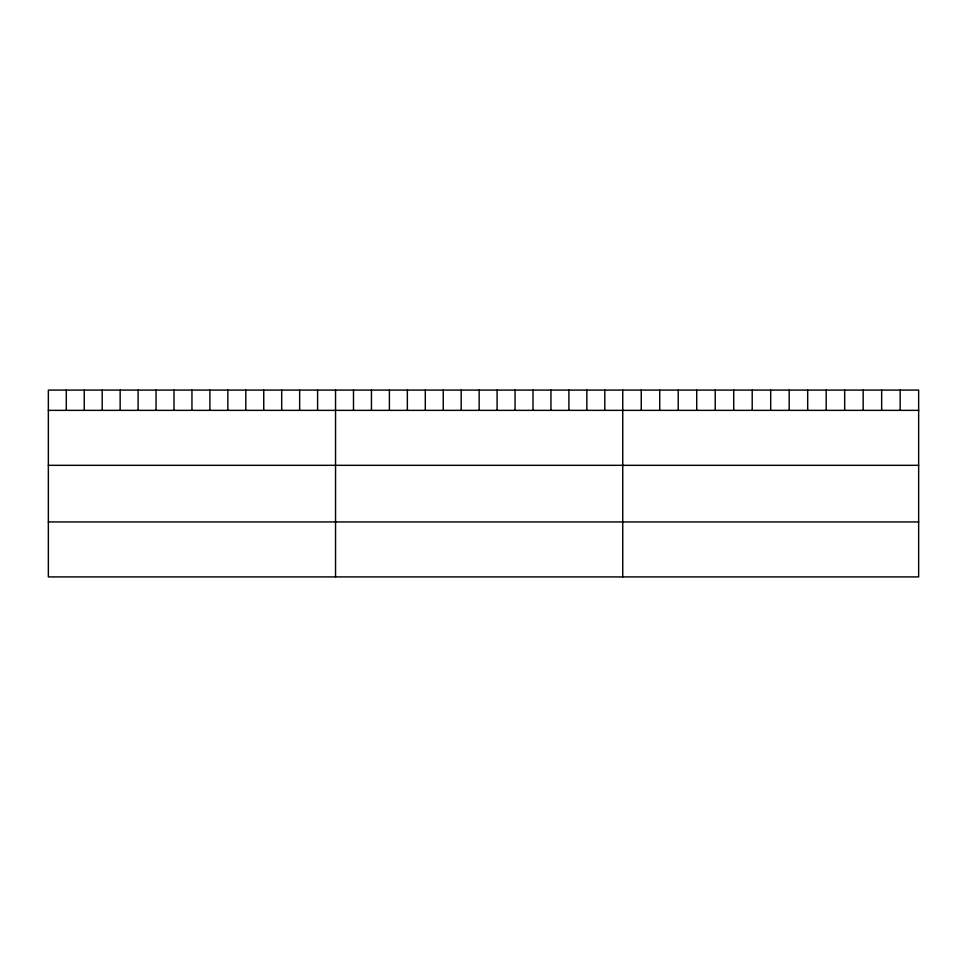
<?xml version="1.0" encoding="UTF-8"?>
<svg xmlns="http://www.w3.org/2000/svg" width="967" height="967" viewBox="0 0 967 967"><rect width="100%" height="100%" fill="white"/><g stroke="black" fill="none" stroke-linecap="round" stroke-linejoin="round"><path stroke-width="1.45" d="M918.65 410.359L918.65 576.912L48.35 576.912L48.35 390.088L918.65 390.088L918.65 410.359L48.35 410.359M48.35 465.32L918.65 465.32M48.35 521.938L918.65 521.938M900.156 390.088L900.156 410.359M881.662 390.088L881.662 410.359M863.168 390.088L863.168 410.359M844.674 390.088L844.674 410.359M826.181 390.088L826.181 410.359M807.687 390.088L807.687 410.359M789.193 390.088L789.193 410.359M770.699 390.088L770.699 410.359M752.205 390.088L752.205 410.359M733.711 390.088L733.711 410.359M715.217 390.088L715.217 410.359M696.723 390.088L696.723 410.359M678.23 390.088L678.23 410.359M659.736 390.088L659.736 410.359M641.242 390.088L641.242 410.359M622.748 390.088L622.748 576.912M604.798 390.088L604.798 410.359M586.848 390.088L586.848 410.359M568.898 390.088L568.898 410.359M550.948 390.088L550.948 410.359M532.998 390.088L532.998 410.359M515.048 390.088L515.048 410.359M497.098 390.088L497.098 410.359M479.148 390.088L479.148 410.359M461.199 390.088L461.199 410.359M443.249 390.088L443.249 410.359M425.299 390.088L425.299 410.359M407.349 390.088L407.349 410.359M389.399 390.088L389.399 410.359M371.449 390.088L371.449 410.359M353.499 390.088L353.499 410.359M335.549 390.088L335.549 576.912M317.599 390.088L317.599 410.359M299.649 390.088L299.649 410.359M281.699 390.088L281.699 410.359M263.749 390.088L263.749 410.359M245.799 390.088L245.799 410.359M227.849 390.088L227.849 410.359M209.899 390.088L209.899 410.359M191.95 390.088L191.95 410.359M174 390.088L174 410.359M156.05 390.088L156.05 410.359M138.1 390.088L138.1 410.359M120.15 390.088L120.15 410.359M102.2 390.088L102.2 410.359M84.25 390.088L84.25 410.359M66.3 390.088L66.3 410.359"/></g></svg>
